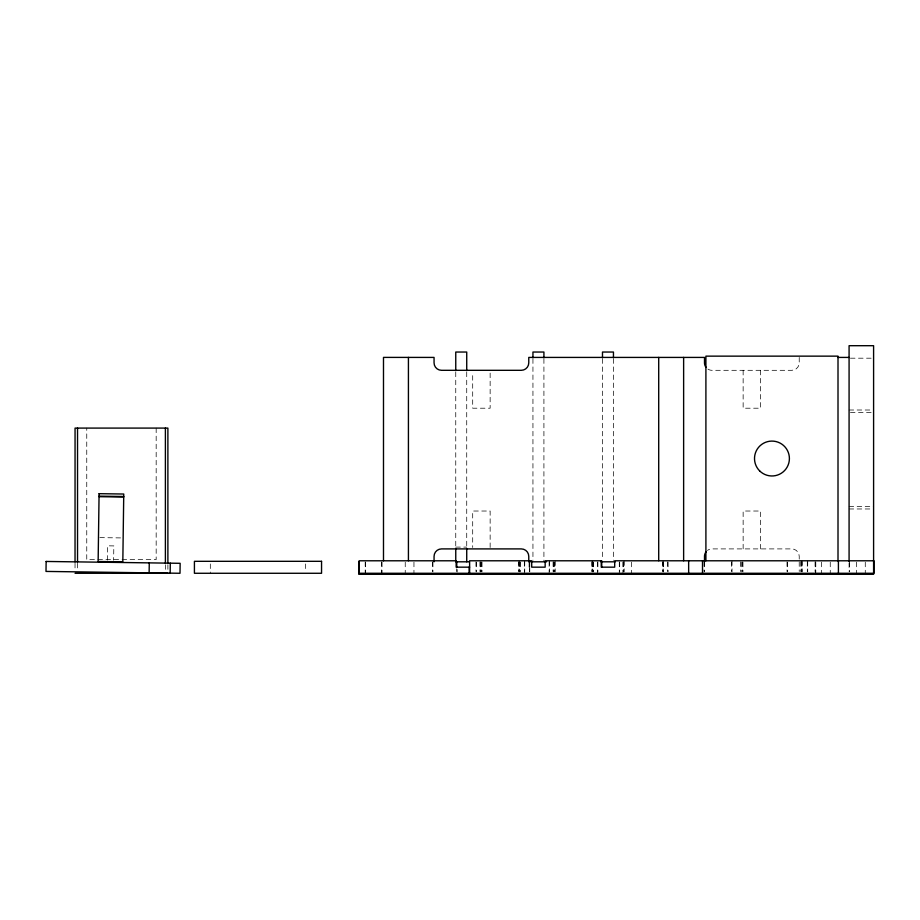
<?xml version="1.0" encoding="UTF-8"?>
<svg xmlns="http://www.w3.org/2000/svg" width="920" height="920" viewBox="0 0 920 920"><rect width="100%" height="100%" fill="white"/><g stroke="black" fill="none" stroke-linecap="round" stroke-linejoin="round"><path stroke-width="0.69" stroke-dasharray="4.6 3.45" d="M107.364 560.176L107.559 545.824L113.827 545.905L113.631 560.268M850.436 358.19L872.24 358.19M849.079 410.009L872.24 410.009M850.436 412.505L872.24 412.505M849.079 506.471L873.597 506.471M849.079 508.967L872.24 508.967M455.756 547.101L466.727 547.101M99.843 537.625L121.773 537.924M865.271 562.178L865.271 573.275M856.566 562.178L856.566 573.275M849.47 562.178L849.47 571.884M849.079 562.833L849.079 571.435M830.254 562.178L830.254 573.275M821.548 562.178L821.548 573.275M815.787 562.178L815.787 573.275M815.476 562.178L815.476 571.884M815.384 561.809L815.384 574.298M815.074 561.809L815.074 571.527M807.702 560.786L807.702 571.884M807.3 561.809L807.3 571.527M802.228 560.786L802.228 571.884M801.826 561.809L801.826 571.527M801.239 560.786L801.239 571.884M800.837 561.809L800.837 571.527M799.227 357.42L799.227 362.836A7.475 7.475 0 0 1 791.74 370.311L711.976 370.311A7.475 7.475 0 0 1 707.434 368.77M799.227 559.096L799.227 556.393A7.475 7.475 0 0 0 791.74 548.906L711.976 548.906A7.475 7.475 0 0 0 707.434 550.459M799.227 561.809L799.227 571.527M787.428 562.178L787.428 571.884M787.025 561.809L787.025 571.527M760.587 370.311L760.587 408.204L743.141 408.204L743.141 370.311M760.587 548.906L760.587 511.025L743.141 511.025L743.141 548.906M742.957 562.178L742.957 571.884M742.555 561.809L742.555 571.527M741.186 562.178L741.186 571.884M740.784 561.809L740.784 571.527M732.044 560.786L732.044 571.884M731.653 561.809L731.653 571.527M704.398 562.178L704.398 571.884M704.007 561.809L704.007 571.527M668.081 562.178L668.081 571.884M667.678 561.809L667.678 571.527M663.654 562.178L663.654 571.884M663.251 561.809L663.251 571.527M663.09 560.786L663.09 571.884M662.688 561.809L662.688 571.527M631.626 562.178L631.626 573.275M624.174 560.786L624.174 571.884M623.783 561.809L623.668 571.884M623.265 561.809L623.265 571.527M622.92 562.178L622.92 573.275M619.689 562.178L619.689 571.884M619.286 561.809L619.286 574.298M613.456 358.846L613.456 560.384M602.485 358.846L602.485 558.946M597.896 562.178L597.896 571.884M597.494 561.809L597.494 574.298M593.469 562.178L593.469 571.884M593.078 561.809L593.078 571.527M592.905 562.178L592.905 571.884M592.514 561.809L592.514 571.527M592.192 560.786L592.192 571.884M591.801 561.809L591.801 571.527M555.162 560.786L555.162 571.884M554.771 561.809L554.771 571.527M554.001 562.178L554.001 571.884M553.598 561.809L553.483 571.884M553.092 561.809L553.092 571.527M549.504 560.786L549.504 571.884M549.113 561.809L549.113 574.298M543.915 358.846L543.915 561.809M532.944 358.846L532.944 560.384M529.759 567.721L529.782 571.884M529.379 568.744L529.368 571.527M524.733 560.786L524.733 571.884M524.342 561.809L524.342 574.298M520.317 562.178L520.317 571.884M519.915 561.809L519.754 571.884M519.351 561.809L519.351 571.527M519.041 560.786L519.041 571.884M518.639 561.809L518.639 571.527M490.141 373.117L490.141 408.204L472.696 408.204L472.696 373.117M490.141 547.503L490.141 511.025L472.696 511.025L472.696 547.503M482.011 562.178L482.011 571.884M481.608 561.809L481.608 571.527M480.838 562.178L480.838 571.884M480.447 561.809L480.447 571.527M480.332 562.178L480.332 571.884M479.929 561.809L479.929 571.527M476.353 562.178L476.353 571.884M475.95 561.809L475.95 571.527M466.727 372.128L466.727 547.446M457.148 569.606L457.148 572.056M456.757 568.744L456.757 571.527M455.756 372.128L455.756 547.446M432.94 562.178L432.94 571.884M432.549 561.809L432.549 571.527M413.954 562.178L413.954 573.275M405.237 562.178L405.237 573.275M382.041 562.178L382.041 573.275M381.65 561.809L381.65 574.298M365.596 562.178L365.596 573.275M365.194 561.809L365.194 574.298M305.659 563.971L305.659 571.941M210.312 563.971L210.312 573.275M167.888 564.73L167.888 571.849M165.393 564.73L165.393 571.849M156.17 428.087L156.17 559.567L86.756 559.567L86.756 428.087M77.533 563.316L77.533 570.434M75.037 563.316L75.037 570.434"/><path stroke-width="1.38" d="M149.132 572.849L149.27 562.879M170.165 573.137L170.303 563.166M837.683 357.42L849.079 357.42M469.211 561.809L455.756 561.809L455.756 548.435M530.817 561.809L546.56 561.809M600.944 561.809L615.261 561.809M469.614 567.168L456.159 567.168L456.159 560.786L359.133 560.786L359.133 573.275L874 573.275L874 560.786L614.698 560.786L614.698 567.168L601.243 567.168L601.243 560.786M75.06 573.275L167.865 573.275M99.049 496.156L123.717 496.489M99.038 496.685L123.717 497.03M849.079 561.395L849.079 345.702L873.597 345.702L873.597 574.298L358.742 574.298L358.742 561.809M838.407 560.786L838.407 573.275M838.005 560.786L838.005 356.143L705.904 356.143L705.904 560.786M704.501 561.809L704.501 556.393A7.475 7.475 0 0 1 706.054 551.839M702.512 560.786L702.512 573.275M688.654 560.786L688.654 573.275M683.629 357.397L683.629 560.786M658.708 357.397L658.708 560.786M613.456 357.788L613.456 352.038L602.485 352.038L602.485 357.788M601.737 567.168L601.737 560.786L545.158 560.786L545.158 567.168L531.702 567.168L531.702 560.786L469.614 560.786L469.614 573.275M543.915 357.788L543.915 352.038L532.944 352.038L532.944 357.788M529.448 560.786L529.448 567.168M528.77 561.809L528.77 556.393A7.475 7.475 0 0 0 521.295 548.906L441.531 548.906A7.475 7.475 0 0 0 434.056 556.393L434.056 561.809M469.166 567.168L469.166 573.275M466.727 370.725L466.727 352.038L455.756 352.038L455.756 370.725M466.727 548.435L466.727 561.809M456.757 561.809L456.757 567.364M408.422 357.397L408.422 560.786M383.49 560.786L383.49 357.397L434.056 357.42L434.056 362.836A7.475 7.475 0 0 0 441.531 370.311L521.295 370.311A7.475 7.475 0 0 0 528.77 362.836L528.77 357.42L704.501 357.42L704.501 362.836A7.475 7.475 0 0 0 706.054 367.391M167.888 563.316L167.888 428.087L75.06 428.087L75.037 561.89M165.393 428.087L165.393 563.316M77.533 428.087L77.533 561.89M46.138 561.453L46 571.423L180.009 573.275L180.147 563.304L46.138 561.453M99.084 493.683L98.141 561.487L122.82 561.832L123.751 494.028L99.084 493.683M321.551 561.315L194.419 561.315L194.419 573.275L321.551 573.275L321.551 561.315M759.621 470.867A17.445 17.445 0 0 0 788.808 463.047A17.445 17.445 0 0 0 767.441 441.68A17.445 17.445 0 0 0 759.621 470.867"/></g></svg>
